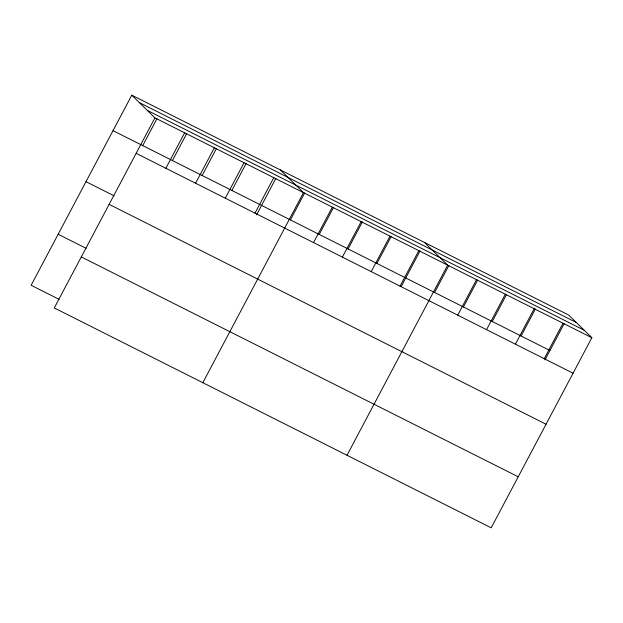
<?xml version="1.0" encoding="UTF-8"?>
<svg xmlns="http://www.w3.org/2000/svg" width="623" height="623" viewBox="0 0 623 623"><rect width="100%" height="100%" fill="white"/><g stroke="black" fill="none" stroke-linecap="round" stroke-linejoin="round"><path stroke-width="0.93" d="M131.796 95.179L154.925 117.864L54.279 307.949L491.204 527.821L591.85 337.728L568.721 315.051L131.796 95.179L31.15 285.272L59.162 299.367M142.729 145.603L157.035 118.58M165.858 168.288L184.642 132.816M172.439 160.555L186.744 133.524M195.567 183.24L214.351 147.768M202.148 175.507L216.454 148.476M225.277 198.192L244.06 162.72M231.857 190.459L246.171 163.428M254.986 213.136L273.77 177.672M256.614 214.764L275.88 178.38M202.833 382.709L303.479 192.616L280.35 169.939M290.404 219.919L304.717 192.896M313.54 242.604L332.316 207.132M319.241 234.427L333.554 207.404M342.377 257.112L361.153 221.64M348.078 248.943L362.391 221.913M371.215 271.628L389.99 236.156M376.915 263.451L391.228 236.429M400.044 286.136L418.827 250.664M401.251 286.471L420.066 250.937M347.019 455.265L447.664 265.172L424.536 242.495M434.589 292.475L448.903 265.453M457.718 315.16L476.502 279.688M463.426 306.983L477.732 279.961M486.555 329.668L505.339 294.196M492.263 321.499L506.569 294.469M515.392 344.184L534.176 308.712M521.101 336.007L535.406 308.985M544.229 358.692L563.013 323.22M544.985 359.876L564.243 323.493M139.427 102.663L576.353 322.535M147.293 110.38L584.218 330.245M154.925 117.864L591.85 337.728M113.012 130.651L549.938 350.523M136.149 153.336L573.067 373.2M85.997 181.675L114.009 195.77M109.134 204.36L546.052 424.224M58.165 234.248L86.176 248.343M81.294 256.925L518.219 476.797"/></g></svg>
